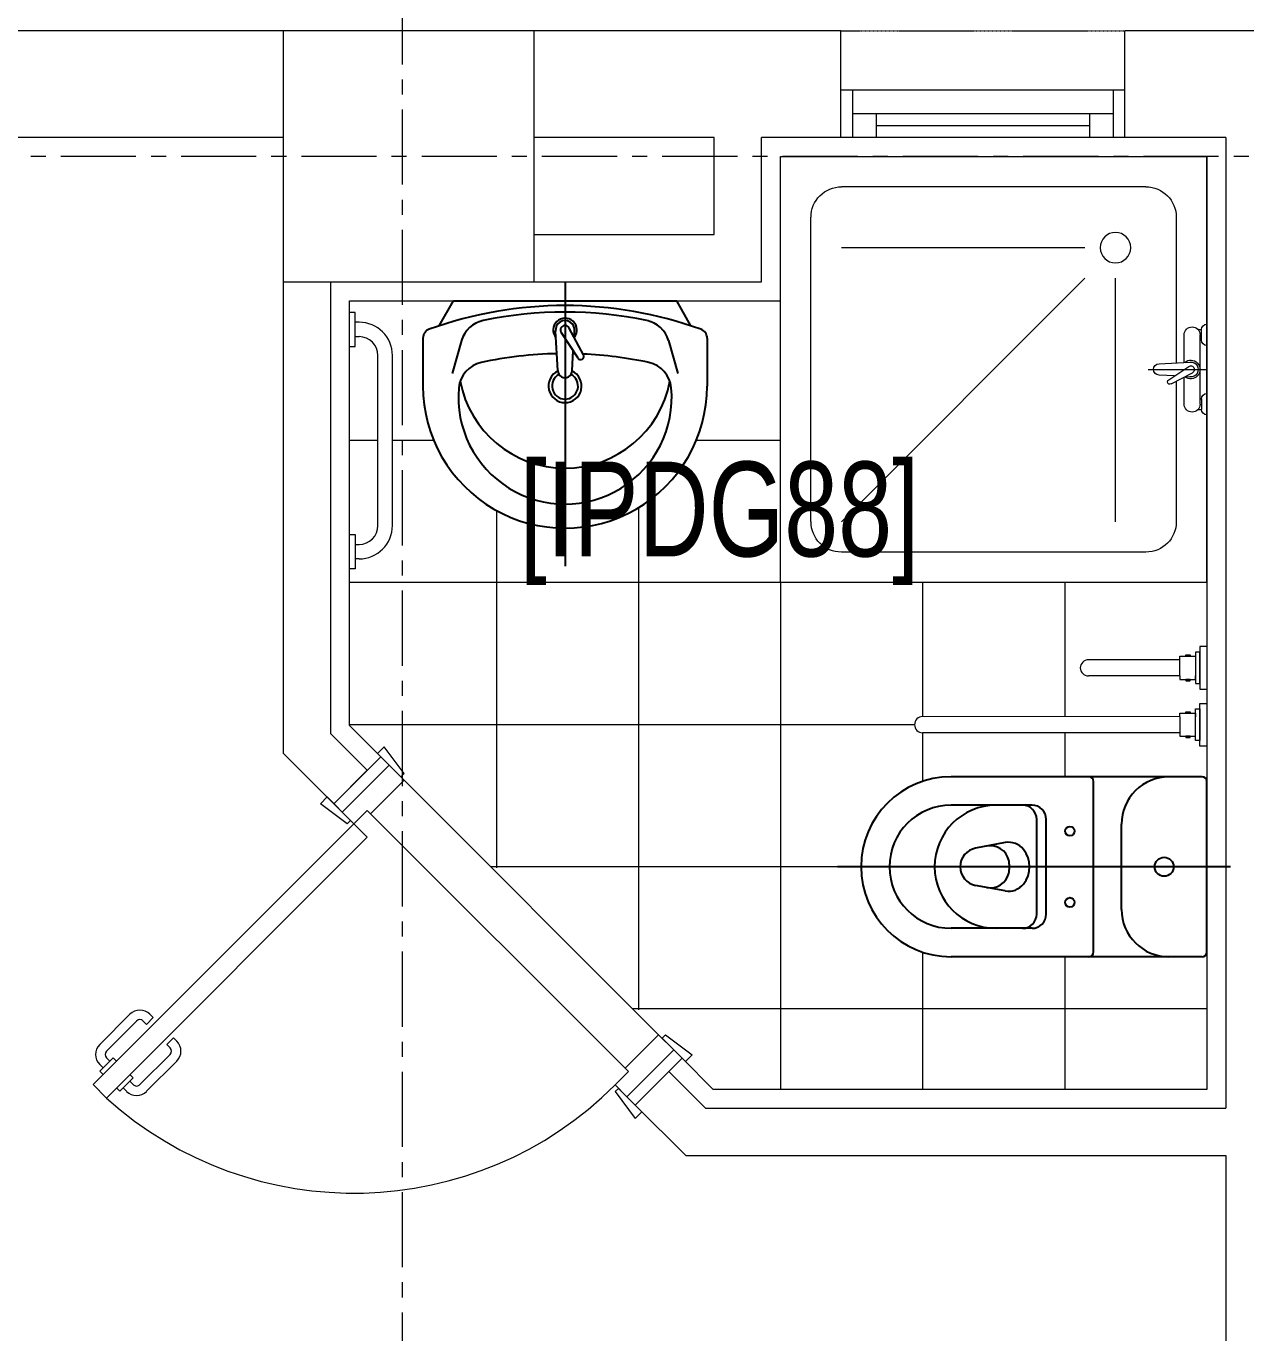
# Model space of a CAD drawing. Header units: millimetres. Extents: x 26027 to 581921, y 7230 to 233891.
# Drawn here: x 516004 to 518579, y 168661 to 171420 of the extents above; entities that cross this region are included whole.
import ezdxf

# ---------------------------------------------------------------- set-up
doc = ezdxf.new("R2010")
doc.units = ezdxf.units.MM
doc.header["$LTSCALE"] = 5
doc.linetypes.add('CENTER', pattern=[50.8, 31.75, -6.35, 6.35, -6.35])
doc.linetypes.add('HIDDEN2', pattern=[0.1875, 0.125, -0.0625])
for name, color, linetype, lineweight in [('72_EGR_BASE_TEXT', 7, 'Continuous', 5), ('Aluminum', 7, 'Continuous', 5), ('car', 250, 'Continuous', 5), ('Proj', 7, 'HIDDEN2', 5), ('SANIT', 250, 'Continuous', 5), ('Structure', 20, 'Continuous', 5), ('Tiles', 252, 'Continuous', 5), ('Walls', 32, 'Continuous', 5)]:
    doc.layers.add(name, color=color, linetype=linetype, lineweight=lineweight)
for name, color, linetype in [('axes', 9, 'Continuous'), ('GE-ARCHITECTURAL_ELEMENTS', 8, 'Continuous'), ('GE-FURNITURE', 8, 'Continuous')]:
    doc.layers.add(name, color=color, linetype=linetype)
doc.layers.add('Wooden Joinery', color=7, linetype='Continuous', lineweight=5, true_color=0xffdcd1)
doc.styles.add('X3G_ENTITY_2587EA', font='swisscl.ttf', dxfattribs={"height": 200})

# ---------------------------------------------------------------- blocks, each defined once
blk = doc.blocks.new('A$C5B88081F')
at = {"layer": 'car'}
for p, q in [((91.9, -7.1), (629.3, -544.5)), ((558.6, -615.2), (21.2, -77.8))]:
    blk.add_line(p, q, dxfattribs=at)
at = {"layer": 'Wooden Joinery'}
for p, q in [((1102.4, 41.7), (1038.7, -21.9)), ((1158.9, 41.7), (1130.6, 13.4)), ((1151.9, 34.6), (1144.8, 41.7)), ((1166, 34.6), (1158.9, 41.7)), ((1116.5, 27.6), (1052.9, -36.1)), ((1137.7, 20.5), (1130.6, 27.6)), ((1137.7, 6.3), (1130.6, 13.4)), ((1194.3, 6.3), (1201.4, -0.7)), ((1166, -21.9), (1173.1, -29)), ((1201.4, -0.7), (1173.1, -29)), ((1180.1, -21.9), (1187.2, -29)), ((1194.3, -7.8), (1201.4, -14.9)), ((1059.9, -57.3), (1052.9, -50.2)), ((1187.2, -43.2), (1123.6, -106.8)), ((1045.8, -71.4), (1038.7, -64.4)), ((1059.9, -57.3), (1045.8, -71.4)), ((1201.4, -57.3), (1137.7, -120.9)), ((1102.4, -99.7), (1088.2, -113.9)), ((1102.4, -99.7), (1109.4, -106.8)), ((1088.2, -113.9), (1095.3, -120.9))]:
    blk.add_line(p, q, dxfattribs=at)
for points in [[(106.1, 35.4), (113.1, 42.4), (70.7, 99), (56.6, 84.9)], [(636.4, -495), (1187.2, 55.8), (1215.5, 27.6), (664.7, -523.3)], [(14.1, -70.7), (7.1, -77.8), (-49.5, -35.4), (-35.4, -21.2)], [(671.8, -530.3), (678.8, -523.3), (735.4, -565.7), (721.2, -579.8)], [(565.7, -622.3), (558.6, -629.3), (601, -685.9), (615.2, -671.8)]]:
    blk.add_lwpolyline(points, close=True, dxfattribs=at)
for points in [[(88.4, 53), (-10.6, -46), (-28.3, -28.3), (70.7, 70.7), (88.4, 53)], [(88.4, 53), (113.1, 28.3), (84.9, 0), (91.9, -7.1), (21.2, -77.8), (-10.6, -46), (88.4, 53)], [(689.4, -548), (664.7, -523.3), (636.4, -551.5), (629.3, -544.5), (558.6, -615.2), (590.4, -647), (689.4, -548)], [(689.4, -548), (590.4, -647), (608.1, -664.7), (707.1, -565.7), (689.4, -548)]]:
    blk.add_lwpolyline(points, dxfattribs=at)
for centre, radius, start, end in [((664.7, -523.3), 780, 47.9395, 135), ((1123.6, 20.5), 30, 45, 135), ((1123.6, 20.5), 10, 45, 135), ((1059.9, -43.2), 30, 135, 225), ((1180.1, -36.1), 30, 315, 45), ((1059.9, -43.2), 10, 135, 225), ((1180.1, -36.1), 10, 315, 45), ((1116.5, -99.7), 10, 225, 315), ((1116.5, -99.7), 30, 225, 315)]:
    blk.add_arc(centre, radius, start, end, dxfattribs=at)
blk = doc.blocks.new('SHOWER TRAY 80x80')
at = {"layer": 'SANIT'}
for p, q in [((0, 0), (0, 0.8)), ((0.8, 0.8), (0, 0.8)), ((0.8, 0), (0.8, 0.8)), ((0.1143, 0.7429), (0.6857, 0.7429)), ((0.0571, 0.4124), (0.0571, 0.6857)), ((0.7429, 0.1143), (0.7429, 0.6857)), ((0.2286, 0.6286), (0.6857, 0.6286)), ((0.1714, 0.1143), (0.1714, 0.5714)), ((0.2286, 0.5714), (0.6857, 0.1143)), ((0.01, 0.455), (0.01, 0.475)), ((0.0163, 0.475), (0.01, 0.475)), ((0.0125, 0.455), (0.01, 0.455)), ((0.0125, 0.335), (0.0125, 0.465)), ((0.0425, 0.4133), (0.0425, 0.465)), ((0.11, 0.4), (0, 0.4)), ((0.0667, 0.3728), (0.0271, 0.3939)), ((0.0895, 0.4105), (0.0316, 0.4139)), ((0.0715, 0.3808), (0.0334, 0.4058)), ((0.0407, 0.3866), (0.0316, 0.3861)), ((0.0425, 0.335), (0.0425, 0.3857)), ((0.0571, 0.1143), (0.0571, 0.3779)), ((0.0608, 0.3878), (0.0895, 0.3895)), ((0.01, 0.345), (0.01, 0.325)), ((0.0125, 0.345), (0.01, 0.345)), ((0.0163, 0.325), (0.01, 0.325)), ((0.1143, 0.0571), (0.6857, 0.0571)), ((0, 0), (0.8, 0))]:
    blk.add_line(p, q, dxfattribs=at)
blk.add_circle((0.1714, 0.6286), 0.0286, dxfattribs=at)
for centre, radius, start, end in [((0.1143, 0.6857), 0.0571, 90, 180), ((0.6857, 0.6857), 0.0571, 360, 90), ((0, 0.475), 0.01, 0, 90), ((0.0275, 0.465), 0.015, 0, 180), ((0, 0.455), 0.01, 270, 0), ((0.03, 0.4), 0.0175, 49.632, 309.2526), ((0.03, 0.4), 0.014, 83.2671, 276.7329), ((0.03, 0.4), 0.00676, 54.0423, 244.5873), ((0.0895, 0.4), 0.0105, 270, 90), ((0.0691, 0.3768), 0.00467, 239.3148, 59.3148), ((0, 0.345), 0.01, 0, 90), ((0, 0.325), 0.01, 270, 0), ((0.0275, 0.335), 0.015, 180, 0), ((0.1143, 0.1143), 0.0571, 180, 270), ((0.6857, 0.1143), 0.0571, 270, 360)]:
    blk.add_arc(centre, radius, start, end, dxfattribs=at)
blk = doc.blocks.new('lav-manta 60')
at = {"layer": 'GE-ARCHITECTURAL_ELEMENTS'}
for p, q in [((0, 0.04), (0, -0.56)), ((-0.2658, -0.0529), (-0.2358, 0)), ((-0.2358, 0), (0.2358, 0)), ((0.2658, -0.0529), (0.2358, 0)), ((-0.3, -0.0789), (-0.3, -0.18)), ((-0.015, -0.1473), (-0.0199, -0.064)), ((0.0274, -0.121), (-0.0078, -0.0673)), ((0.0389, -0.1142), (0.0087, -0.0575)), ((0.0191, -0.077), (0.0199, -0.064)), ((0.3, -0.0789), (0.3, -0.18)), ((-0.2185, -0.0841), (-0.2383, -0.1537)), ((0.015, -0.1473), (0.0174, -0.1057)), ((0.2185, -0.0841), (0.2383, -0.1537))]:
    blk.add_line(p, q, dxfattribs=at)
for centre, radius, start, end in [((0, -0.8557), 0.8457, 70.1771, 109.8229), ((0, -0.8696), 0.8457, 78.1914, 101.8086), ((-0.1608, -0.1006), 0.06, 101.8086, 164.0794), ((0, -0.0617), 0.025, 320.7474, 220.368), ((0, -0.0617), 0.02, 353.2671, 186.682), ((0, -0.0617), 0.00966, 25.4127, 215.9577), ((0.1608, -0.1006), 0.06, 15.9206, 78.1914), ((-0.28, -0.0789), 0.02, 109.8229, 180), ((0.28, -0.0789), 0.02, 0, 70.1771), ((-0.1645, -0.189), 0.06, 102.0883, 174.8142), ((0, -0.9572), 0.8457, 91.1572, 102.0883), ((0, -0.9572), 0.8457, 88.5486, 88.844), ((0.0332, -0.1176), 0.00666, 210.6852, 30.6852), ((0, -0.9572), 0.8457, 77.9117, 87.4274), ((0.1645, -0.189), 0.06, 5.1858, 77.9117), ((0, -0.18), 0.035, 115.3106, 64.6894), ((0, -0.18), 0.0275, 117.1496, 62.8504), ((0, -0.1473), 0.015, 180, 0), ((0, -0.18), 0.3, 180, 0), ((0, -0.2039), 0.2252, 174.8142, 5.1858), ((0, -0.1282), 0.2252, 190.6097, 349.3903)]:
    blk.add_arc(centre, radius, start, end, dxfattribs=at)
blk = doc.blocks.new('WC manta')
at = {"layer": 'GE-FURNITURE'}
for p, q in [((-0.13, 0.18), (-0.13, -0.18)), ((-0.12, 0.19), (0.41, 0.19)), ((0.109, 0.18), (0.109, -0.18)), ((0.239, 0.13), (0.41, 0.13)), ((0.05, 0.09), (0.05, -0.09)), ((0.209, 0.1), (0.209, -0.1)), ((0.229, 0.1), (0.229, -0.1)), ((0.2955, 0.051), (0.3581, 0.0393)), ((-0.18, 0), (0.65, 0)), ((0.2955, -0.051), (0.3581, -0.0393)), ((0.239, -0.13), (0.41, -0.13)), ((-0.12, -0.19), (0.41, -0.19))]:
    blk.add_line(p, q, dxfattribs=at)
for centre, radius in [((0.159, 0.0752), 0.01), ((-0.04, 0), 0.02), ((0.159, -0.0753), 0.01)]:
    blk.add_circle(centre, radius, dxfattribs=at)
for centre, radius, start, end in [((-0.12, 0.18), 0.01, 90, 180), ((-0.05, 0.09), 0.1, 0, 90), ((0.119, 0.18), 0.01, 90, 180), ((0.41, 0), 0.19, 270, 90), ((0.239, 0.1), 0.03, 90, 180), ((0.259, 0.1), 0.03, 90, 180), ((0.3147, 0), 0.13, 270, 90), ((0.41, 0), 0.13, 270, 90), ((0.3029, 0), 0.0588, 141.525, 218.475), ((0.2882, 0.0117), 0.04, 79.4289, 141.525), ((0.3271, 0.0044), 0.04, 79.4289, 166.4176), ((0.3507, 0), 0.04, 280.5711, 79.4289), ((0.3454, 0), 0.0588, 166.4176, 193.5824), ((0.3271, -0.0044), 0.04, 193.5824, 280.5711), ((0.2882, -0.0117), 0.04, 218.475, 280.5711), ((-0.05, -0.09), 0.1, 270, 0), ((0.239, -0.1), 0.03, 180, 270), ((0.259, -0.1), 0.03, 180, 270), ((-0.12, -0.18), 0.01, 180, 270), ((0.119, -0.18), 0.01, 180, 270)]:
    blk.add_arc(centre, radius, start, end, dxfattribs=at)

msp = doc.modelspace()

# ---------------------------------------------------------------- linework, layer by layer
at = {"layer": 'Aluminum'}
for p, q in [((518323.8, 171285.3, -2.4), (517723.8, 171285.3, -2.4)), ((517748.8, 171285.3, -2.4), (517748.8, 171185.3, -2.4)), ((518298.8, 171285.3, -2.4), (518298.8, 171185.3, -2.4)), ((518298.8, 171235.3, -2.4), (517748.8, 171235.3, -2.4)), ((517798.8, 171235.3, -2.4), (517798.8, 171185.3, -2.4)), ((518248.8, 171235.3, -2.4), (518248.8, 171185.3, -2.4)), ((517798.8, 171210.3, -2.4), (518248.8, 171210.3, -2.4)), ((518323.8, 171185.3, -2.4), (517723.8, 171185.3, -2.4))]:
    msp.add_line(p, q, dxfattribs=at)
at = {"layer": 'axes', "linetype": 'CENTER', "lineweight": 0}
for p, q in [((516798.8, 120285.6, 0), (516798.8, 205820.3, 0)), ((544175.8, 171145.3, 2.4), (461285.2, 171145.3, 2.4))]:
    msp.add_line(p, q, dxfattribs=at)
at = {"layer": 'Proj'}
msp.add_line((517723.8, 171410.3, 0), (518323.8, 171410.3, 0), dxfattribs=at)
at = {"layer": 'SANIT'}
for p, q in [((516698.4, 170815.9, -2.4), (516686.7, 170815.9, -2.4)), ((516698.4, 170743.9, -2.4), (516698.4, 170815.9, -2.4)), ((516706.7, 170795.2, -2.4), (516698.4, 170795.2, -2.4)), ((516686.7, 170743.9, -2.4), (516698.4, 170743.9, -2.4)), ((516698.4, 170764.6, -2.4), (516706.7, 170764.6, -2.4)), ((516746.7, 170365.4, -2.4), (516746.7, 170724.9, -2.4)), ((516777.3, 170365.2, -2.4), (516777.3, 170725, -2.4)), ((516686.7, 170346.6, -2.4), (516698.4, 170346.6, -2.4)), ((516698.4, 170346.6, -2.4), (516698.4, 170274.6, -2.4)), ((516698.4, 170325.9, -2.4), (516706.7, 170325.9, -2.4)), ((516698.4, 170274.6, -2.4), (516686.7, 170274.6, -2.4)), ((516706.7, 170295.3, -2.4), (516698.4, 170295.3, -2.4)), ((518496.7, 170110.2, -2.4), (518481.7, 170110.2, -2.4)), ((518481.7, 170110.2, -2.4), (518481.7, 170020.2, -2.4)), ((518439.8, 170082.2, -2.4), (518246.7, 170082.3, -2.4)), ((518439.8, 170082.2, -2.4), (518439.8, 170089.6, -2.4)), ((518439.8, 170089.6, -2.4), (518472.6, 170089.6, -2.4)), ((518439.8, 170048.2, -2.4), (518439.8, 170082.2, -2.4)), ((518452.7, 170092.6, -2.4), (518461.5, 170092.6, -2.4)), ((518452.7, 170089.6, -2.4), (518452.7, 170092.6, -2.4)), ((518461.5, 170089.6, -2.4), (518452.7, 170089.6, -2.4)), ((518461.5, 170092.6, -2.4), (518461.5, 170089.6, -2.4)), ((518481.7, 170098.6, -2.4), (518472.6, 170098.6, -2.4)), ((518472.6, 170098.6, -2.4), (518472.6, 170031.9, -2.4)), ((518481.7, 170031.9, -2.4), (518481.7, 170098.6, -2.4)), ((518439.8, 170048.2, -2.4), (518246.7, 170048.3, -2.4)), ((518439.8, 170048.2, -2.4), (518439.8, 170040.9, -2.4)), ((518472.6, 170040.9, -2.4), (518472.6, 170048.2, -2.4)), ((518439.8, 170040.9, -2.4), (518472.6, 170040.9, -2.4)), ((518452.7, 170040.9, -2.4), (518452.7, 170037.9, -2.4)), ((518461.5, 170040.9, -2.4), (518452.7, 170040.9, -2.4)), ((518452.7, 170037.9, -2.4), (518461.5, 170037.9, -2.4)), ((518461.5, 170037.9, -2.4), (518461.5, 170040.9, -2.4)), ((518472.6, 170031.9, -2.4), (518481.7, 170031.9, -2.4)), ((518481.7, 170020.2, -2.4), (518496.7, 170020.2, -2.4)), ((518439.7, 169969.6, -2.4), (518472.6, 169969.6, -2.4)), ((518439.7, 169962.2, -2.4), (518439.7, 169969.6, -2.4)), ((518452.7, 169972.6, -2.4), (518461.5, 169972.6, -2.4)), ((518452.7, 169969.6, -2.4), (518452.7, 169972.6, -2.4)), ((518461.5, 169969.6, -2.4), (518452.7, 169969.6, -2.4)), ((518461.5, 169972.6, -2.4), (518461.5, 169969.6, -2.4)), ((518472.6, 169911.9, -2.4), (518472.6, 169978.6, -2.4)), ((518472.6, 169978.6, -2.4), (518481.7, 169978.6, -2.4)), ((518472.6, 169969.6, -2.4), (518472.6, 169962.2, -2.4)), ((518481.7, 169990.2, -2.4), (518496.7, 169990.2, -2.4)), ((518481.7, 169900.2, -2.4), (518481.7, 169990.2, -2.4)), ((518481.7, 169978.6, -2.4), (518481.7, 169911.9, -2.4)), ((518439.7, 169962.2, -2.4), (517896.7, 169962.3, -2.4)), ((518439.7, 169962.2, -2.4), (518439.7, 169928.2, -2.4)), ((518439.7, 169928.2, -2.4), (517896.7, 169928.3, -2.4)), ((518439.7, 169928.2, -2.4), (518439.7, 169920.9, -2.4)), ((518439.7, 169920.9, -2.4), (518472.6, 169920.9, -2.4)), ((518452.7, 169920.9, -2.4), (518452.7, 169917.9, -2.4)), ((518461.5, 169920.9, -2.4), (518452.7, 169920.9, -2.4)), ((518452.7, 169917.9, -2.4), (518461.5, 169917.9, -2.4)), ((518461.5, 169917.9, -2.4), (518461.5, 169920.9, -2.4)), ((518472.6, 169920.9, -2.4), (518472.6, 169928.2, -2.4)), ((518481.7, 169911.9, -2.4), (518472.6, 169911.9, -2.4)), ((518496.7, 169900.2, -2.4), (518481.7, 169900.2, -2.4))]:
    msp.add_line(p, q, dxfattribs=at)
for centre, radius, start, end in [((516706.7, 170724.6, -2.4), 70.6, 359.9995, 89.9995), ((516706.7, 170724.6, -2.4), 40, 359.9995, 89.9995), ((516706.7, 170365.9, -2.4), 40, 270.0005, 0.0005), ((516706.7, 170365.9, -2.4), 70.6, 270.0005, 0.0005), ((518246.7, 170065.3, -2.4), 17, 89.9962, 269.9962), ((517896.7, 169945.3, -2.4), 17, 89.9964, 269.9964)]:
    msp.add_arc(centre, radius, start, end, dxfattribs=at)
at = {"layer": 'Structure', "elevation": 0}
msp.add_lwpolyline([(516546.7, 170880.3), (517076.7, 170880.3), (517076.7, 171410.3), (516546.7, 171410.3)], close=True, dxfattribs=at)
at = {"layer": 'Tiles'}
for p, q in [((517596.7, 170845.3, -2.4), (517596.7, 170845.3, 0)), ((516746.7, 170545.3, -2.4), (516686.7, 170545.3, -2.4)), ((516864.6, 170545.3, -2.4), (516777.3, 170545.3, -2.4)), ((517596.7, 170545.3, -2.4), (517418.8, 170545.3, -2.4)), ((516996.7, 170397.6, -2.4), (516996.7, 169643.3, -2.4)), ((517296.7, 170403.4, -2.4), (517296.7, 169343.3, -2.4)), ((517596.7, 170245.3, -2.4), (516686.7, 170245.3, -2.4)), ((517596.7, 170245.3, -2.4), (517596.7, 169175.3, -2.4)), ((517896.7, 170245.3, -2.4), (517896.7, 169962.3, -2.4)), ((518196.7, 170245.3, -2.4), (518196.7, 169962.2, -2.4)), ((517879.7, 169945.3, -2.4), (516686.7, 169945.3, -2.4)), ((517896.7, 169928.3, -2.4), (517896.7, 169825.6, -2.4)), ((518196.7, 169928.2, -2.4), (518196.7, 169835.3, -2.4)), ((517766.7, 169645.3, -2.4), (516984.7, 169645.3, -2.4)), ((517896.7, 169465, -2.4), (517896.7, 169175.3, -2.4)), ((518196.7, 169455.3, -2.4), (518196.7, 169175.3, -2.4)), ((518496.7, 169345.3, -2.4), (517284.7, 169345.3, -2.4))]:
    msp.add_line(p, q, dxfattribs=at)
at = {"layer": 'Tiles', "elevation": -4.7}
msp.add_lwpolyline([(516752.5, 169877.5), (516686.7, 169943.3), (516686.7, 170840.3), (517596.7, 170840.3), (517596.7, 171145.3), (518496.7, 171145.3), (518496.7, 169175.3), (517454.7, 169175.3), (517388.9, 169241.1)], dxfattribs=at)
at = {"layer": 'Walls'}
for p, q in [((516546.7, 171410.3, 0), (515449.2, 171410.3, 0)), ((517723.8, 171410.3, 0), (517076.7, 171410.3, 0)), ((517723.8, 171185.3, 0), (517723.8, 171410.3, 0)), ((518873.8, 171410.3, 0), (518323.8, 171410.3, 0)), ((518323.8, 171185.3, 0), (518323.8, 171410.3, 0)), ((516546.7, 171185.3, 0), (515449.2, 171185.3, 0)), ((517456.7, 171185.3, 0), (517076.7, 171185.3, 0)), ((517723.8, 171185.3, 0), (517556.7, 171185.3, 0)), ((518536.7, 171185.3, 0), (518323.8, 171185.3, 0)), ((518536.7, 171185.3, 0), (518536.7, 169135.3, 0)), ((516546.7, 170880.3, 0), (516546.7, 169885.3, 0)), ((516646.7, 170880.3, 0), (516646.7, 169926.7, 0)), ((516724.2, 169849.2, 0), (516646.7, 169926.7, 0)), ((516653.5, 169778.5, 0), (516546.7, 169885.3, 0)), ((516653.5, 169778.5, 0), (516724.2, 169849.2, 0)), ((517289.9, 169142.1, 0), (517360.6, 169212.8, 0)), ((517438.1, 169135.3, 0), (517360.6, 169212.8, 0)), ((517396.7, 169035.3, 0), (517289.9, 169142.1, 0)), ((517438.1, 169135.3, 0), (518536.7, 169135.3, 0)), ((517396.7, 169035.3, 0), (518536.7, 169035.3, 0)), ((518536.7, 169035.3, 0), (518536.7, 167547.4, 0))]:
    msp.add_line(p, q, dxfattribs=at)
at = {"layer": 'Walls', "elevation": 0}
for points in [[(517076.7, 170880.3), (517556.7, 170880.3), (517556.7, 171185.3)], [(517076.7, 170980.3), (517456.7, 170980.3), (517456.7, 171185.3)]]:
    msp.add_lwpolyline(points, dxfattribs=at)

# ---------------------------------------------------------------- block references
at = {"layer": 'SANIT'}
for name, p, xscale, yscale, zscale, rotation in [('SHOWER TRAY 80x80', (518496.7, 170245.3, -2.4), -1125.00003893818, 1125.00003893818, 1125.00003893818, 359.9999999234013), ('lav-manta 60', (517141.7, 170840.3, -4.7), 1000.000000000223, 1000.000000000223, 1000.000000000223, 359.998164510126), ('WC manta', (518366.7, 169645.3, -2.4), 999.9999999999995, 999.9999999999995, 999.9999999999995, 179.998164510126)]:
    msp.add_blockref(name, p, dxfattribs=dict(at, xscale=xscale, yscale=yscale, zscale=zscale, rotation=rotation))
at = {"layer": 'Wooden Joinery', "rotation": 180}
msp.add_blockref('A$C5B88081F', (517360.6, 169212.8, -2.4), dxfattribs=at)

# ---------------------------------------------------------------- texts
at = {"layer": '72_EGR_BASE_TEXT', "insert": (517467.8, 170500.6, -2.4), "char_height": 200, "attachment_point": 2, "style": 'X3G_ENTITY_2587EA'}
msp.add_mtext('[IPDG88]', dxfattribs=at)

doc.saveas('drawing.dxf')
